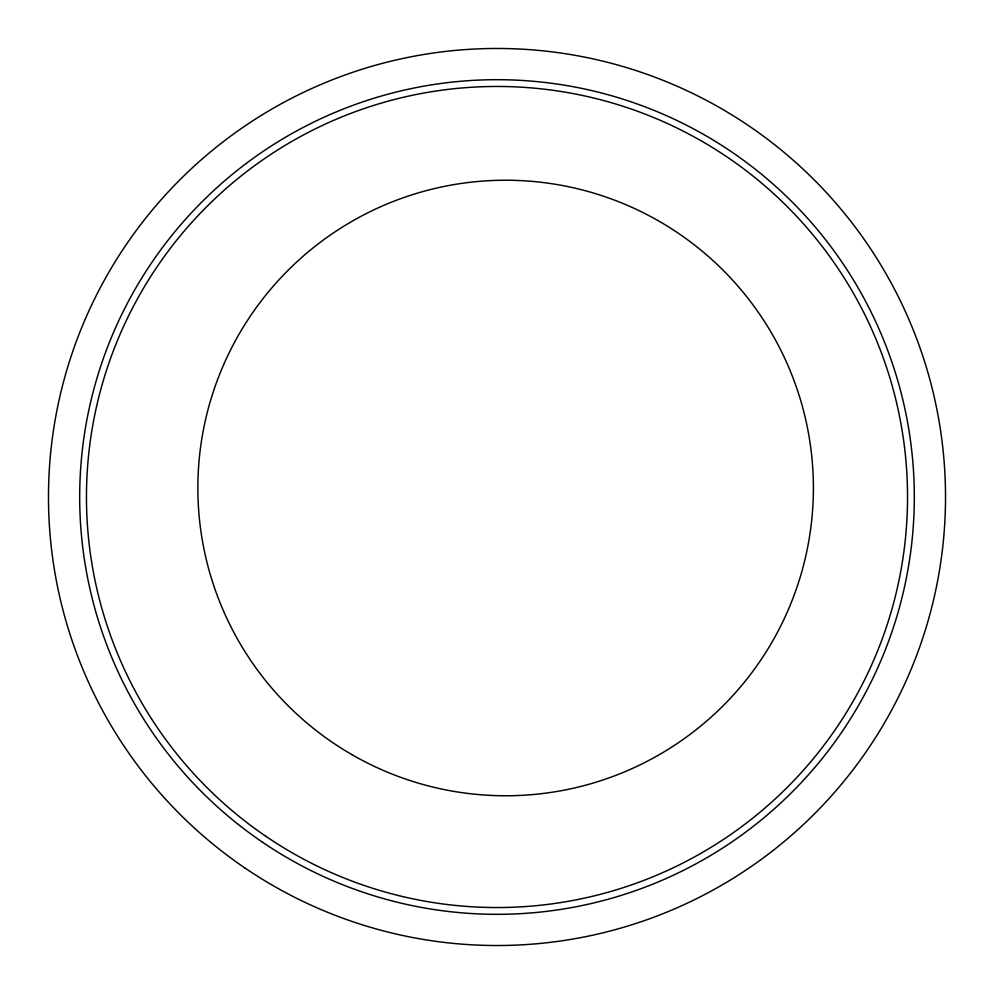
<?xml version="1.0" encoding="UTF-8"?>
<svg xmlns="http://www.w3.org/2000/svg" width="994" height="994" viewBox="0 0 994 994"><rect width="100%" height="100%" fill="white"/><g stroke="black" fill="none" stroke-linecap="round" stroke-linejoin="round"><path stroke-width="1.49" d="M262.205 842.005A417.318 417.318 0 0 0 913.175 527.839A417.318 417.318 0 0 0 315.62 121.169A417.318 417.318 0 0 0 262.205 842.005M266.019 836.401A410.534 410.534 0 0 0 906.416 527.342A410.534 410.534 0 0 0 318.565 127.269A410.534 410.534 0 0 0 266.019 836.401M351.739 754.533A307.767 307.767 0 0 0 813.39 488.004A307.767 307.767 0 0 0 351.739 221.463A307.767 307.767 0 0 0 351.739 754.533M244.648 867.799A448.53 448.53 0 0 0 944.3 530.137A448.53 448.53 0 0 0 302.052 93.051A448.53 448.53 0 0 0 244.648 867.799"/></g></svg>
